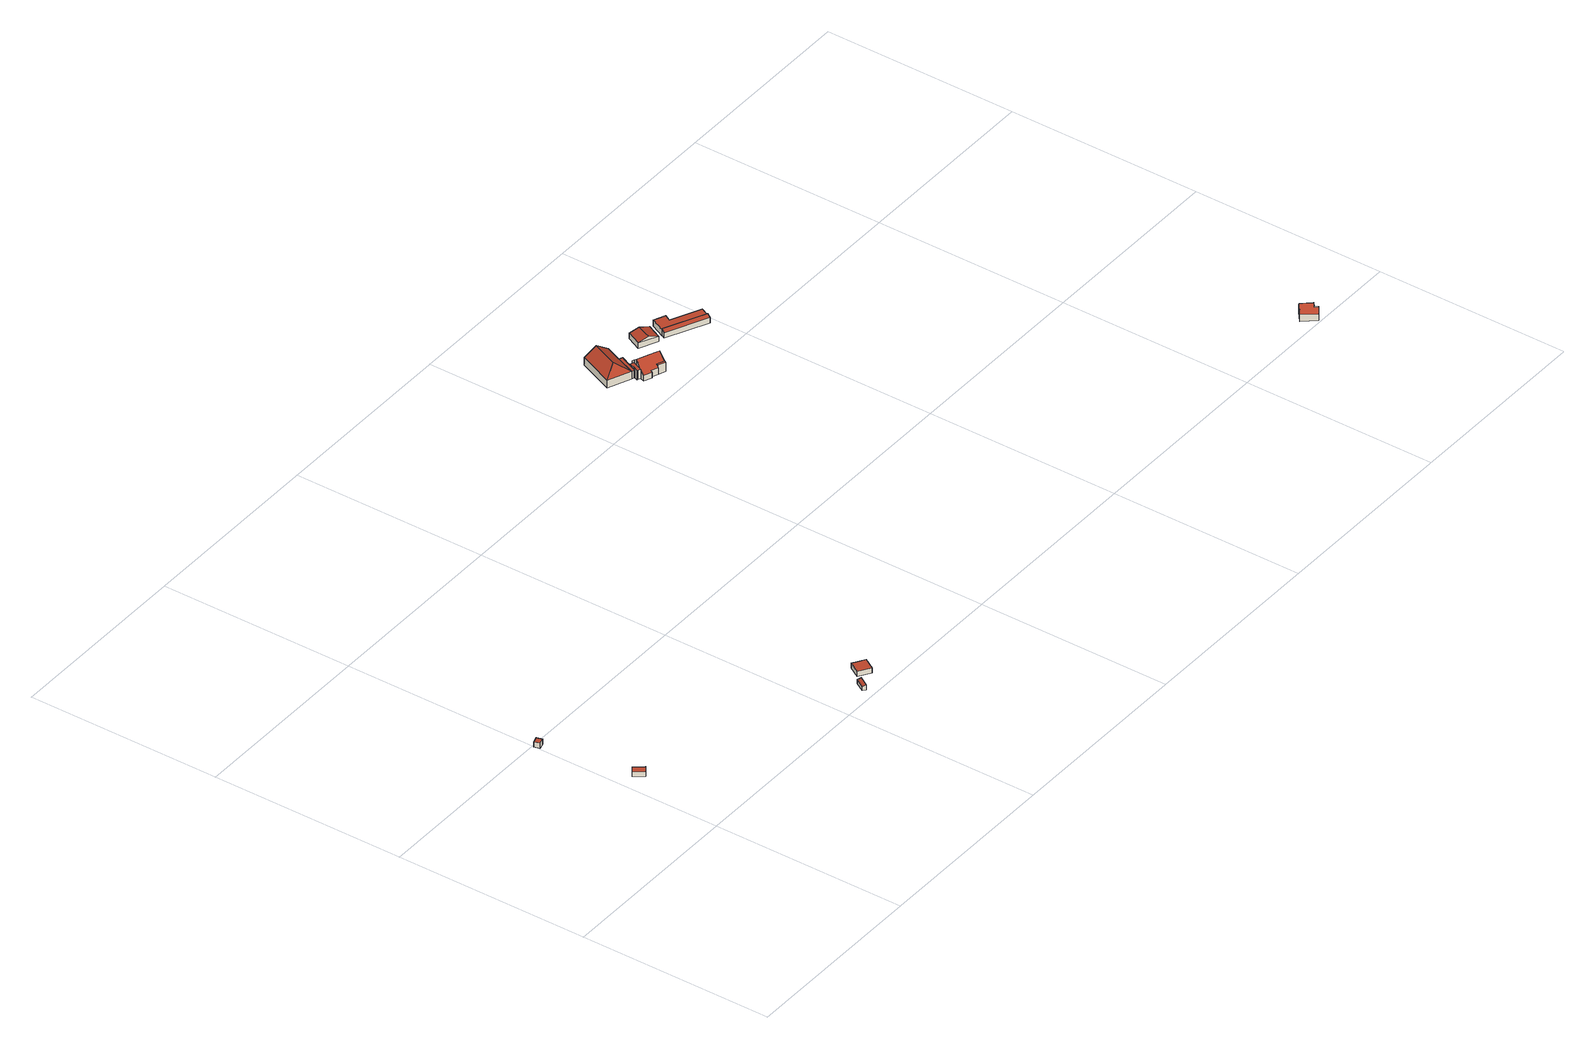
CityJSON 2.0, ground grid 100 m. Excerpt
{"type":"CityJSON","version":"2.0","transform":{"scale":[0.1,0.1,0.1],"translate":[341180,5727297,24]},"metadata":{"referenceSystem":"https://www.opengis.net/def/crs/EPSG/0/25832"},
"CityObjects":{
"building1":{"type":"Building","attributes":{"Geometrietyp2DReferenz":"3000","Gemeindeschluessel":"05170048","function":"31001_2720","roofType":"1000","measuredHeight":2.56},"address":[{"country":"Germany","locality":"Wesel","thoroughfareNumber":"15","thoroughfareName":"Am Spyker"}],"geometry":[{"type":"Solid","lod":"2","boundaries":[[[[0,1,2,3]],[[4,5,1,0]],[[6,7,5,4]],[[3,2,7,6]],[[4,0,3,6]],[[1,5,7,2]]]],"semantics":{"surfaces":[{"type":"WallSurface"},{"type":"RoofSurface"},{"type":"GroundSurface"}],"values":[[0,0,0,0,1,2]]}}]},
"building2":{"type":"Building","attributes":{"Geometrietyp2DReferenz":"3000","Gemeindeschluessel":"05170048","function":"31001_2720","roofType":"1000","measuredHeight":2.83},"address":[{"country":"Germany","locality":"Wesel","thoroughfareNumber":"15","thoroughfareName":"Am Spyker"}],"geometry":[{"type":"Solid","lod":"2","boundaries":[[[[8,9,10,11]],[[12,13,9,8]],[[14,15,13,12]],[[11,10,15,14]],[[12,8,11,14]],[[9,13,15,10]]]],"semantics":{"surfaces":[{"type":"WallSurface"},{"type":"RoofSurface"},{"type":"GroundSurface"}],"values":[[0,0,0,0,1,2]]}}]},
"building3":{"type":"Building","attributes":{"Geometrietyp2DReferenz":"3000","Gemeindeschluessel":"05170048","function":"51009_1610","roofType":"2100","measuredHeight":2.64},"geometry":[{"type":"Solid","lod":"2","boundaries":[[[[16,17,18,19]],[[20,21,17,16]],[[22,23,21,20]],[[19,18,23,22]],[[20,16,19,22]],[[17,21,23,18]]]],"semantics":{"surfaces":[{"type":"WallSurface"},{"type":"RoofSurface"},{"type":"GroundSurface"}],"values":[[0,0,0,0,1,2]]}}]},
"building4":{"type":"Building","attributes":{"Geometrietyp2DReferenz":"3000","Gemeindeschluessel":"05170048","function":"51009_1610","roofType":"1000","measuredHeight":2.8},"geometry":[{"type":"Solid","lod":"2","boundaries":[[[[24,25,26,27]],[[28,29,25,24]],[[30,31,29,28]],[[27,26,31,30]],[[28,24,27,30]],[[25,29,31,26]]]],"semantics":{"surfaces":[{"type":"WallSurface"},{"type":"RoofSurface"},{"type":"GroundSurface"}],"values":[[0,0,0,0,1,2]]}}]},
"building5":{"type":"Building","attributes":{"Gemeindeschluessel":"05170048","Geometrietyp2DReferenz":"3000","function":"31001_1010"},"address":[{"country":"Germany","locality":"Wesel","thoroughfareNumber":"52","thoroughfareName":"Loher Weg"}],"children":["building5-1","building5-2"]},
"building5-1":{"type":"BuildingPart","attributes":{"roofType":"5000","measuredHeight":8.38},"parents":["building5"],"geometry":[{"type":"Solid","lod":"2","boundaries":[[[[32,33,34,35]],[[36,37,33,32]],[[38,39,37,36]],[[40,41,39,38]],[[42,43,41,40]],[[38,36,32,44]],[[32,35,44]],[[35,42,40,38,44]],[[33,37,39,41,43,34]],[[35,34,43,42]]]],"semantics":{"surfaces":[{"type":"WallSurface"},{"type":"RoofSurface"},{"type":"GroundSurface"},{"type":"ClosureSurface"}],"values":[[0,0,0,0,0,1,1,1,2,3]]}}]},
"building5-2":{"type":"BuildingPart","attributes":{"roofType":"1000","measuredHeight":4.13},"parents":["building5"],"geometry":[{"type":"Solid","lod":"2","boundaries":[[[[45,46,47,48]],[[49,50,46,45]],[[35,34,50,49]],[[51,52,43,42]],[[53,54,52,51]],[[48,47,54,53]],[[51,42,35,49,45,48,53]],[[46,50,34,43,52,54,47]],[[42,43,34,35]]]],"semantics":{"surfaces":[{"type":"WallSurface"},{"type":"RoofSurface"},{"type":"GroundSurface"},{"type":"ClosureSurface"}],"values":[[0,0,0,0,0,0,1,2,3]]}}]},
"building6":{"type":"Building","attributes":{"Gemeindeschluessel":"05170048","Geometrietyp2DReferenz":"3000","function":"31001_1010"},"address":[{"country":"Germany","locality":"Wesel","thoroughfareNumber":"52","thoroughfareName":"Loher Weg"}],"children":["building6-1","building6-2","building6-3"]},
"building6-1":{"type":"BuildingPart","attributes":{"roofType":"3100","measuredHeight":7.96},"parents":["building6"],"geometry":[{"type":"MultiSurface","lod":"2","boundaries":[[[55,56,57,58]],[[59,60,56,55]],[[61,62,60,59]],[[63,64,62,61]],[[65,66,67,68]],[[69,70,66,65]],[[71,72,70,69]],[[73,74,72,71]],[[63,61,59,55,58,75,73,71,76]],[[69,65,68,76,71]],[[56,60,62,64,77,67,66,70,72,74,78,57]],[[79,80,77,64]],[[76,81,82]],[[63,82,81,80,79]],[[80,83,67,77]],[[76,68,84,81]],[[81,84,83,80]],[[73,75,78,74]],[[75,58,57,78]]],"semantics":{"surfaces":[{"type":"WallSurface"},{"type":"RoofSurface"},{"type":"GroundSurface"},{"type":"ClosureSurface"}],"values":[0,0,0,0,0,0,0,0,1,1,2,0,0,3,0,0,3,3,3]}}]},
"building6-2":{"type":"BuildingPart","attributes":{"roofType":"1000","measuredHeight":5.05},"address":[{"country":"Germany","locality":"Wesel","thoroughfareNumber":"52","thoroughfareName":"Loher Weg"}],"parents":["building6"],"geometry":[{"type":"MultiSurface","lod":"2","boundaries":[[[85,86,74,87]],[[88,57,86,85]],[[87,89,88,85]],[[78,74,86,57]],[[88,89,75,58]],[[78,57,58,75]],[[89,87,73,75]],[[74,78,75,73]]],"semantics":{"surfaces":[{"type":"WallSurface"},{"type":"RoofSurface"},{"type":"GroundSurface"},{"type":"ClosureSurface"}],"values":[0,0,1,2,0,3,0,3]}}]},
"building6-3":{"type":"BuildingPart","attributes":{"roofType":"9999","measuredHeight":4.94},"address":[{"country":"Germany","locality":"Wesel","thoroughfareNumber":"52","thoroughfareName":"Loher Weg"}],"parents":["building6"],"geometry":[{"type":"MultiSurface","lod":"2","boundaries":[[[90,91,92,93,84,94,95,96]],[[94,97,98,95]],[[84,83,97,94]],[[82,93,63]],[[92,99,79,93]],[[91,100,99,92]],[[90,101,100,91]],[[96,102,101,90]],[[95,98,102,96]],[[81,82,63,79,80]],[[84,81,80,83]],[[97,83,79,99,100,101,102,98]]],"semantics":{"surfaces":[{"type":"RoofSurface"},{"type":"WallSurface"},{"type":"GroundSurface"}],"values":[0,1,1,1,1,1,1,1,1,1,1,2]}}]},
"building7":{"type":"Building","attributes":{"Geometrietyp2DReferenz":"3000","Gemeindeschluessel":"05170048","function":"31001_1310","roofType":"3100","measuredHeight":4.53},"address":[{"country":"Germany","locality":"Wesel","thoroughfareNumber":"52","thoroughfareName":"Loher Weg"}],"geometry":[{"type":"Solid","lod":"2","boundaries":[[[[103,104,105,106]],[[107,108,104,103]],[[109,110,108,107]],[[106,105,110,109]],[[103,111,107]],[[109,112,106]],[[106,112,111,103]],[[107,111,112,109]],[[104,108,110,105]]]],"semantics":{"surfaces":[{"type":"WallSurface"},{"type":"RoofSurface"},{"type":"GroundSurface"}],"values":[[0,0,0,0,0,0,1,1,2]]}}]},
"building8":{"type":"Building","attributes":{"Geometrietyp2DReferenz":"3000","Gemeindeschluessel":"05170048","function":"51009_1610","roofType":"2100","measuredHeight":3.89},"geometry":[{"type":"Solid","lod":"2","boundaries":[[[[113,114,115,116]],[[117,118,114,113]],[[119,120,118,117]],[[116,115,120,119]],[[117,113,116,119]],[[114,118,120,115]]]],"semantics":{"surfaces":[{"type":"WallSurface"},{"type":"RoofSurface"},{"type":"GroundSurface"}],"values":[[0,0,0,0,1,2]]}}]},
"building9":{"type":"Building","attributes":{"Geometrietyp2DReferenz":"3000","Gemeindeschluessel":"05170048","function":"31001_2724","roofType":"1000","measuredHeight":3.49},"address":[{"country":"Germany","locality":"Wesel","thoroughfareNumber":"52","thoroughfareName":"Loher Weg"}],"geometry":[{"type":"Solid","lod":"2","boundaries":[[[[121,122,123,124]],[[125,126,122,121]],[[127,128,126,125]],[[129,130,128,127]],[[131,132,130,129]],[[124,123,132,131]],[[129,127,125,121,124,131]],[[122,126,128,130,132,123]]]],"semantics":{"surfaces":[{"type":"WallSurface"},{"type":"RoofSurface"},{"type":"GroundSurface"}],"values":[[0,0,0,0,0,0,1,2]]}}]},
"building10":{"type":"Building","attributes":{"Geometrietyp2DReferenz":"3000","Gemeindeschluessel":"05170016","function":"31001_2463","roofType":"3100","measuredHeight":7.27},"address":[{"country":"Germany","locality":"Hünxe","thoroughfareNumber":"5","thoroughfareName":"Weseler Weg"}],"geometry":[{"type":"Solid","lod":"2","boundaries":[[[[133,134,135,136]],[[137,138,134,133]],[[139,140,138,137]],[[141,142,140,139]],[[143,144,142,141]],[[145,146,144,143]],[[147,148,146,145]],[[136,135,148,147]],[[143,141,139,145]],[[137,133,136,147,145,139]],[[134,138,140,142,144,146,148,135]]]],"semantics":{"surfaces":[{"type":"WallSurface"},{"type":"RoofSurface"},{"type":"GroundSurface"}],"values":[[0,0,0,0,0,0,0,0,1,1,2]]}}]}
},
"vertices":[
[145,488,35],[145,488,10],[108,535,10],[108,535,35],[116,465,35],[116,465,10],[79,512,35],[79,512,10],
[33,1002,37],[33,1002,8],[2,992,8],[2,992,37],[41,973,37],[41,973,8],[11,963,37],[11,963,8],
[1226,95,38],[1226,95,12],[1210,105,12],[1210,105,32],[1195,45,38],[1195,45,12],[1179,56,32],[1179,56,12],
[1312,99,38],[1312,99,10],[1347,156,10],[1347,156,38],[1252,137,38],[1252,137,10],[1287,193,38],[1287,193,10],
[2312,2258,58],[2312,2258,17],[2427,2210,17],[2427,2210,58],[2389,2439,58],[2389,2439,17],[2446,2415,100],[2446,2415,17],[2503,2391,58],[2503,2391,17],[2468,2309,58],[2468,2309,17],[2389,2281,100],
[2442,2204,58],[2442,2204,17],[2444,2203,17],[2444,2203,58],[2441,2204,58],[2441,2204,17],[2486,2301,58],[2486,2301,17],[2459,2240,58],[2459,2240,17],
[2489,2148,53],[2489,2148,17],[2522,2134,17],[2522,2134,53],[2486,2141,46],[2486,2141,17],[2446,2158,46],[2446,2158,17],[2454,2178,64],[2454,2178,17],[2485,2249,64],[2485,2249,17],[2478,2232,17],[2478,2232,80],[2595,2202,64],[2595,2202,17],[2579,2166,97],[2579,2166,17],[2564,2129,64],[2564,2129,17],[2527,2145,64],[2470,2213,97],[2470,2213,17],[2527,2145,17],[2454,2178,18],[2470,2213,18],[2470,2213,67],[2456,2181,67],[2478,2232,18],[2478,2232,67],
[2559,2118,68],[2559,2118,17],[2564,2129,68],[2522,2134,68],[2527,2145,68],
[2434,2185,67],[2438,2183,67],[2439,2184,67],[2454,2178,67],[2459,2240,67],[2444,2203,67],[2442,2204,67],[2459,2240,18],[2444,2203,18],[2439,2184,18],[2438,2183,18],[2434,2185,18],[2442,2204,18],
[2719,2273,45],[2719,2273,17],[2755,2348,17],[2755,2348,45],[2626,2317,45],[2626,2317,17],[2662,2392,45],[2662,2392,17],[2673,2295,62],[2708,2370,62],
[2966,2172,42],[2966,2172,13],[2975,2191,13],[2975,2191,52],[2758,2271,42],[2758,2271,13],[2768,2290,52],[2768,2290,13],
[2861,2337,44],[2861,2337,9],[2804,2364,9],[2804,2364,44],[2846,2306,44],[2846,2306,9],[2996,2235,44],[2996,2235,9],[2975,2191,44],[2975,2191,9],[2768,2290,44],[2768,2290,9],
[4547,3,53],[4547,3,15],[4565,18,15],[4565,18,76],[4493,68,53],[4493,68,15],[4520,91,88],[4520,91,15],[4547,113,53],[4547,113,15],[4589,63,53],[4589,63,15],[4562,41,88],[4562,41,15],[4552,33,76],[4552,33,15]
]}
